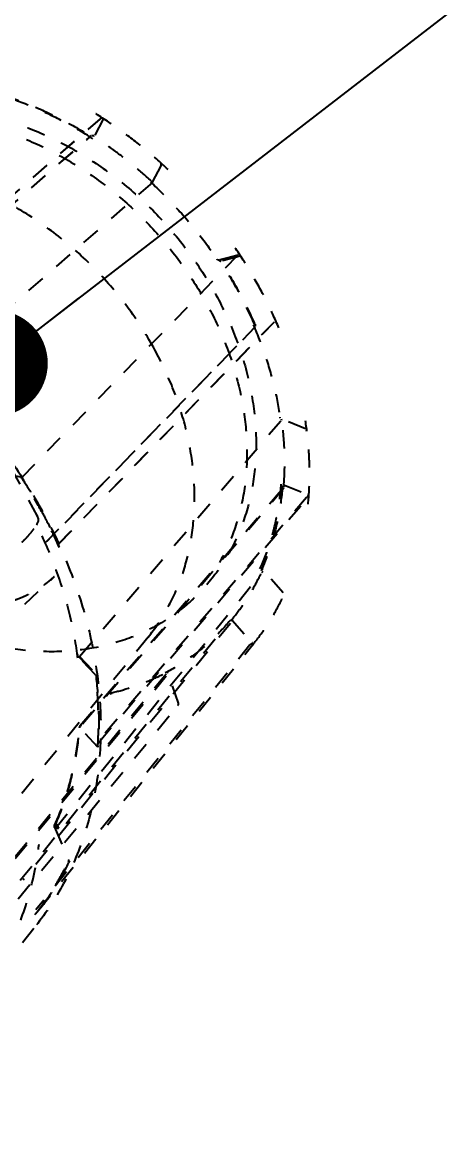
# Model space of a CAD drawing. Header units: inches. Extents: x -2049 to -860, y -317 to 524.
# Drawn here: x -1349.22 to -1343.31, y 104.12 to 119.73 of the extents above; entities that cross this region are included whole.
import ezdxf

# ---------------------------------------------------------------- set-up
doc = ezdxf.new("R2010")
doc.units = ezdxf.units.IN
doc.header["$LTSCALE"] = 2.5746062992
doc.header["$MEASUREMENT"] = 0
doc.header["$PDMODE"] = 3
doc.header["$PDSIZE"] = 0.3125
doc.linetypes.add('HIDDEN', pattern=[0.2, 0.1, -0.1])
doc.layers.get('Defpoints').update_dxf_attribs({"linetype": 'CONTINUOUS'})
for name, color, linetype, lineweight in [('dim', 7, 'CONTINUOUS', 9), ('from', 7, 'CONTINUOUS', 15), ('虚线', 7, 'HIDDEN', 25)]:
    doc.layers.add(name, color=color, linetype=linetype, lineweight=lineweight)
doc.styles.add('TEXTSTYLE_1', font='gdt', dxfattribs={"width": 0.8})
doc.dimstyles.new('ISO-25', dxfattribs={"dimtxt": 5, "dimasz": 5, "dimexe": 1.25, "dimexo": 0.625, "dimtad": 1, "dimdec": 0, "dimlfac": 1.5, "dimdsep": 46, "dimtxsty": 'TEXTSTYLE_1', "dimcen": 2.5, "dimclrd": 256, "dimclre": 256, "dimclrt": 256, "dimadec": 0, "dimazin": 0, "dimtfac": 1, "dimtdec": 0, "dimtmove": 0, "dimatfit": 3, "dimfxl": 1, "dimlwd": 25, "dimarcsym": 0})
doc.dimstyles.new('ISO-25$0', dxfattribs={"dimtxt": 5, "dimasz": 5, "dimexe": 1.25, "dimexo": 0.625, "dimtad": 1, "dimdec": 0, "dimlfac": 1.5, "dimdsep": 46, "dimtxsty": 'TEXTSTYLE_1', "dimcen": 2.5, "dimclrd": 256, "dimclre": 256, "dimclrt": 256, "dimadec": 0, "dimazin": 0, "dimtfac": 1, "dimtdec": 0, "dimtmove": 0, "dimatfit": 3, "dimfxl": 1, "dimlwd": 25, "dimarcsym": 0})

# ---------------------------------------------------------------- blocks, each defined once
blk = doc.blocks.new('*D48')
at = {"layer": 'Defpoints', "color": 0, "transparency": 16777216}
for p in [(-1315.377966968305, 128.5008568870139), (-1521.61260332243, 72.1693335384139), (-1315.377966968305, 20.05078251518643)]:
    blk.add_point(p, dxfattribs=at)
at = {"layer": 'dim', "lineweight": -2, "transparency": 16777216}
for p, q in [((-1315.377966968305, 127.8758568870139), (-1315.377966968305, 18.80078251518643)), ((-1521.61260332243, 71.5443335384139), (-1521.61260332243, 18.80078251518643))]:
    blk.add_line(p, q, dxfattribs=at)
at = {"layer": 'dim', "lineweight": 25, "transparency": 16777216}
blk.add_line((-1516.61260332243, 20.05078251518643), (-1320.377966968305, 20.05078251518643), dxfattribs=at)
at = {"layer": 'dim', "transparency": 16777216}
for points in [[(-1516.61260332243, 20.88411584851976), (-1516.61260332243, 19.21744918185309), (-1521.61260332243, 20.05078251518643)], [(-1320.377966968305, 20.88411584851976), (-1320.377966968305, 19.21744918185309), (-1315.377966968305, 20.05078251518643)]]:
    blk.add_solid(points, dxfattribs=at)
at = {"layer": 'dim', "transparency": 16777216, "insert": (-1417.905604776861, 23.17578251518643), "char_height": 5, "attachment_point": 5, "style": 'TEXTSTYLE_1'}
blk.add_mtext('309', dxfattribs=at)
blk = doc.blocks.new('*D49')
at = {"layer": 'Defpoints', "color": 0, "transparency": 16777216}
for p in [(-1514.526951111688, 131.1674378728578), (-1321.78998612816, 131.1674378728578), (-1321.78998612816, 28.79414239709428)]:
    blk.add_point(p, dxfattribs=at)
at = {"layer": 'dim', "lineweight": -2, "transparency": 16777216}
for p, q in [((-1514.526951111688, 130.5424378728578), (-1514.526951111688, 27.54414239709428)), ((-1321.78998612816, 130.5424378728578), (-1321.78998612816, 27.54414239709428))]:
    blk.add_line(p, q, dxfattribs=at)
at = {"layer": 'dim', "lineweight": 25, "transparency": 16777216}
blk.add_line((-1509.526951111688, 28.79414239709428), (-1326.78998612816, 28.79414239709428), dxfattribs=at)
at = {"layer": 'dim', "transparency": 16777216}
for points in [[(-1509.526951111688, 29.62747573042761), (-1509.526951111688, 27.96080906376094), (-1514.526951111688, 28.79414239709428)], [(-1326.78998612816, 29.62747573042761), (-1326.78998612816, 27.96080906376094), (-1321.78998612816, 28.79414239709428)]]:
    blk.add_solid(points, dxfattribs=at)
at = {"layer": 'dim', "transparency": 16777216, "insert": (-1415.55216253963, 31.91914239709428), "char_height": 5, "attachment_point": 5, "style": 'TEXTSTYLE_1'}
blk.add_mtext('289', dxfattribs=at)

msp = doc.modelspace()

# ---------------------------------------------------------------- linework, layer by layer
at = {"layer": '虚线'}
for p, q in [((-1351.389166960692, 115.5026705478995), (-1348.115724281428, 118.3609849964573)), ((-1351.384904947155, 115.507597266546), (-1348.111461988499, 118.3659119572426)), ((-1348.071868375853, 118.3610529037154), (-1348.200118850789, 118.1179841209076)), ((-1351.412356815207, 115.3561634426728), (-1348.242597163894, 118.1235165999305)), ((-1351.408092932289, 115.3610918139596), (-1348.238332840724, 118.1284453522051)), ((-1347.256783725796, 117.729298431937), (-1347.261980395435, 117.7369472911853)), ((-1347.376106126826, 117.4712114266393), (-1347.253514632395, 117.7037809708108)), ((-1347.379440477504, 117.4665131770385), (-1350.549200567375, 114.6991596370997)), ((-1347.396096689977, 117.4902084770059), (-1347.3821963787, 117.4723818650587)), ((-1349.216398320425, 113.3053002631872), (-1346.175410760316, 116.4352692312789)), ((-1346.168078212344, 116.438829123323), (-1346.443844461832, 116.3682720513625)), ((-1346.175410767089, 116.4352692549849), (-1346.439241733482, 116.3677666736406)), ((-1346.435460032058, 116.3659956274927), (-1346.437190300662, 116.3688549795658)), ((-1346.420475968083, 116.3500667579026), (-1346.435460043911, 116.3659956664381)), ((-1346.138726268597, 116.4234357023949), (-1346.414596527742, 116.3529303448661)), ((-1348.878129664374, 112.3893581732686), (-1345.933972798149, 115.4203575314021)), ((-1345.925718942193, 115.4258504215636), (-1348.869876421385, 112.3948504250641)), ((-1345.661888084171, 115.4933531874753), (-1348.702875642587, 112.3633842176902)), ((-1348.694625161336, 112.3688737839452), (-1345.653637211772, 115.4988431567305)), ((-1345.931634217396, 115.4418652335257), (-1345.938265636135, 115.4655845966798)), ((-1345.928615461738, 115.4360143825057), (-1345.93163421909, 115.4418658329464)), ((-1348.407708126575, 110.7711809149575), (-1345.552988170522, 114.116388890121)), ((-1345.551492175523, 114.1067890755322), (-1345.556311586004, 114.1232988193783)), ((-1345.219730207899, 113.9885244235152), (-1345.554101919657, 114.1236081543458)), ((-1345.206020373569, 113.968260282368), (-1345.201595302351, 113.9555536836299)), ((-1348.99998506675, 112.754018923197), (-1349.494211508769, 113.6605413380051)), ((-1349.383334802037, 113.3367541739697), (-1349.216398117232, 113.3052998500271)), ((-1348.40157564771, 109.7937460715935), (-1345.54685708184, 113.138952402583)), ((-1345.522432965837, 113.1468742488731), (-1348.377152921889, 109.8016662720165)), ((-1345.515218226053, 113.1932727431386), (-1345.180855766372, 113.0582855732321)), ((-1345.202616009195, 113.0176894734235), (-1348.151449447664, 109.5639686935736)), ((-1348.127032037045, 109.5718829031758), (-1345.178197709605, 113.0256047260855)), ((-1348.998604218105, 112.7514726956497), (-1349.021429340338, 112.7816278225501)), ((-1349.012466154601, 112.6326875804891), (-1349.002712602139, 112.645479945498)), ((-1348.74245524843, 108.3517810751605), (-1345.817043049347, 111.9775667366413)), ((-1345.530785511168, 111.6725930190451), (-1345.818877452912, 111.991293610437)), ((-1351.060856513567, 109.7571848217948), (-1348.76495055718, 111.898381883633)), ((-1346.805285345364, 111.5838110522278), (-1346.92612250123, 111.4711164700258)), ((-1349.243037944589, 107.6129008396622), (-1346.317627503129, 111.2386843066534)), ((-1346.277642653307, 111.2402344493259), (-1349.203054884563, 107.6144487472064)), ((-1346.261023753929, 111.2906573020447), (-1346.274894414198, 111.2712437643269)), ((-1346.254842163203, 111.2839238564767), (-1345.966708121465, 110.9652958678053)), ((-1347.44040817394, 111.0429140788314), (-1350.818767851401, 106.8577356549481)), ((-1346.002077463761, 110.9354139023546), (-1349.023750400734, 107.1925930566731)), ((-1348.983773097856, 107.1941338863113), (-1345.959316506844, 110.94039844309)), ((-1348.439282168724, 110.8026076519998), (-1348.434752308939, 110.7895955637306)), ((-1348.439133244842, 110.7919448968044), (-1348.179654939981, 110.5188017040095)), ((-1348.187897156337, 110.5198367563125), (-1348.432810002867, 110.7777856696338)), ((-1348.407649505258, 110.7711187360621), (-1348.182004757333, 110.5334827845058)), ((-1350.29838767838, 106.7574513764579), (-1347.161097075499, 110.5550018434512)), ((-1347.158491808395, 110.5584163437934), (-1347.161201774322, 110.5548710207214)), ((-1350.297945373605, 106.7268434498397), (-1347.160653043579, 110.5243960080326)), ((-1347.177301495756, 110.5478496432316), (-1347.164044425585, 110.5504281903936)), ((-1347.160986521318, 110.5447204485355), (-1347.172861762435, 110.5397057928346)), ((-1347.164044425585, 110.5504281903936), (-1347.160989811359, 110.5447189686098)), ((-1347.011495362492, 110.1135889811217), (-1347.160909016555, 110.5446830287645)), ((-1347.952166443284, 110.2503307063327), (-1347.981349645013, 110.2400990226998)), ((-1347.981345694594, 110.2401001910623), (-1347.976739911568, 110.2486538826907)), ((-1347.97674048051, 110.2486535795937), (-1347.955130148751, 110.2590222952103)), ((-1350.257313217115, 106.1615799911883), (-1347.017370772829, 110.0813359984676)), ((-1348.147351165733, 109.4938189246193), (-1348.406839955376, 109.7672941998908)), ((-1348.759075810608, 108.3611677922896), (-1348.564628673687, 107.9037114812648)), ((-1348.754258836756, 108.3641951819769), (-1348.74245524843, 108.3517810751605)), ((-1349.015306965269, 107.1548405411241), (-1348.98377475727, 107.194131832364)), ((-1349.052459171107, 106.9312645821268), (-1349.891739225983, 105.891547941043))]:
    msp.add_line(p, q, dxfattribs=at)
for points in [[(-1348.243574580369, 118.1227907877715), (-1348.247216498231, 118.1215019535964), (-1348.251226208128, 118.121293544826), (-1348.254963586282, 118.1222403552842)], [(-1348.240026979837, 118.1256232912138), (-1348.242893931345, 118.1232437077122), (-1348.243658653361, 118.1227476650371)], [(-1347.377046541769, 117.4484114529842), (-1347.379593402603, 117.4573239521105), (-1347.379007292729, 117.4647088630396), (-1347.377227834371, 117.4690278825052)], [(-1347.371562200974, 117.4411438744318), (-1347.373250073261, 117.4428248686199), (-1347.375134459033, 117.4451990116164), (-1347.376967684077, 117.4482558152517)], [(-1346.455592009398, 116.3729415440072), (-1346.459539943401, 116.3756717632427), (-1346.462603532004, 116.3786111362911), (-1346.464780822859, 116.3814037934936)], [(-1346.436959858947, 116.3700311869863), (-1346.442323775439, 116.3693625653232), (-1346.449124894593, 116.3702588838968), (-1346.456519338682, 116.3734978166136)], [(-1345.935677582906, 115.4106702352508), (-1345.93590597406, 115.4113605224178), (-1345.93623712862, 115.4131403753096), (-1345.936283233219, 115.4157157645064)], [(-1345.935832802398, 115.4111071570921), (-1345.936198584512, 115.4136920303443), (-1345.93573959586, 115.416833218535), (-1345.934334154031, 115.4199781539519)], [(-1345.571468482959, 114.1368211484664), (-1345.574795755731, 114.1432326627649), (-1345.576652463166, 114.1502205573572)], [(-1345.542399462414, 113.1455564596283), (-1345.545116662028, 113.1412393434081), (-1345.546863147165, 113.1389383805402)], [(-1345.545195678889, 113.1416392484788), (-1345.545355697134, 113.1406916878981), (-1345.544771004534, 113.1417468309552)], [(-1349.002712602139, 112.645479945498), (-1348.987215911516, 112.6813682896379), (-1348.986207616406, 112.7162964955213), (-1348.998604218105, 112.7514726956497)], [(-1348.698351074298, 112.3290121337113), (-1348.700023734168, 112.3332058911752), (-1348.701618709787, 112.3388813862297), (-1348.702325470865, 112.3439511564663), (-1348.702208292576, 112.3490329625297)], [(-1348.702202916415, 112.3489927674746), (-1348.700768710858, 112.3565486572433), (-1348.698740032321, 112.3623761393206), (-1348.696551166212, 112.3664335979906), (-1348.694629450411, 112.3688693611006)], [(-1345.826626279961, 112.0010848806875), (-1345.828975606262, 112.0115379690066), (-1345.826888772061, 112.0219360037477)], [(-1345.820597036927, 111.9930740729089), (-1345.82279026323, 111.9952557239573), (-1345.824793694978, 111.997856195695), (-1345.82649900973, 112.000820851091)], [(-1347.161839283678, 110.5473122371389), (-1347.161843874157, 110.5475721808533), (-1347.161865710682, 110.5492042342007), (-1347.161181050281, 110.5530043178602), (-1347.158733107416, 110.558074968602)], [(-1348.186526308198, 110.5183890620948), (-1348.183200831995, 110.5140039217802), (-1348.180934581345, 110.5090557746889), (-1348.179852064741, 110.5042746577108)], [(-1348.148654634917, 109.5222062022825), (-1348.147520039826, 109.5315459935726), (-1348.145159749545, 109.539698036053)], [(-1348.14512119697, 109.5397446452488), (-1348.138438520984, 109.5543213926707), (-1348.132222121523, 109.5649147572956), (-1348.127007758812, 109.5719113892071)], [(-1348.565528339874, 107.9056254824862), (-1348.562892446434, 107.8983236438212), (-1348.562028335718, 107.8900611521431)], [(-1348.562028335718, 107.8900611521431), (-1348.56314104518, 107.8822028173589), (-1348.566143157599, 107.8747250368537)]]:
    msp.add_lwpolyline(points, dxfattribs=at)
for centre, radius, start, end in [((-1348.089538564387, 118.3408041409274), 0.03333226170923517, 34.58076056339096, 148.6413925595009), ((-1351.35948413331, 113.0775033018681), 5.931294375375244, 28.60849812539566, 33.51995483910953), ((-1351.163900430321, 113.182511034416), 5.709301539043947, 23.58406565100177, 28.62317252759224), ((-1345.203547583529, 113.0472478261787), 0.03333226340251409, 312.9246745879903, 22.92023466130562), ((-1347.042974582715, 110.1026754055987), 0.03333226340251409, 316.5700294763981, 19.14660436649989), ((-1348.376221369567, 109.7721080919758), 0.03333226340251409, 132.9250154611093, 195.9622675085034)]:
    msp.add_arc(centre, radius, start, end, dxfattribs=at)
for points, start_tangent, end_tangent in [([(-1349.509581095103, 118.7089633338073), (-1349.0689819786, 118.5470828967139), (-1348.636614649549, 118.3426982647475), (-1348.217066530751, 118.0979896852282)], (0.9535406052333817, -0.3012645252450998), (0.8417280611859034, -0.5399017234758744)), ([(-1348.219958033112, 118.0840198022004), (-1348.63736602514, 118.3274588593908), (-1349.066954503985, 118.5305047308528), (-1349.504518282549, 118.691266487984)], (-0.8417280528415586, 0.5399017364850369), (-0.953540609466787, 0.3012645118458322)), ([(-1353.147345236917, 113.9965597465859), (-1353.344693329774, 114.6000117265637), (-1353.450895448785, 115.2054298980057), (-1353.46331107278, 115.7975092223711), (-1353.381715085402, 116.3615948649869), (-1353.208207643577, 116.8836703945877), (-1352.947261702752, 117.3506547827462), (-1352.605309824686, 117.7512076342003), (-1352.190826342103, 118.075373276555), (-1351.714101866437, 118.315042830703), (-1351.18678920799, 118.4642316596567), (-1350.621972075651, 118.5190711849303), (-1350.033929484222, 118.4780871125877), (-1349.437137048345, 118.3422251727752), (-1348.846840191295, 118.114941283437), (-1348.27764801905, 117.8019056311985), (-1347.743833899328, 117.4110058716613), (-1347.258690747321, 116.9520322116971), (-1346.834257935367, 116.4364096580227), (-1346.481096814958, 115.876965778916), (-1346.208074154837, 115.287758873657), (-1346.021930048385, 114.6833062843632), (-1345.927374923265, 114.0788696745425), (-1345.926731710945, 113.4894692867672), (-1346.019978624005, 112.929837948137), (-1346.204653179396, 112.4140652649663), (-1346.476162950674, 111.9546839684198), (-1346.827662271905, 111.5631836265535), (-1347.250458665239, 111.2492047265158), (-1347.734223119065, 111.0205183433478), (-1348.266981066216, 110.8829464170252), (-1348.835369000396, 110.8400491748613), (-1349.425467887741, 110.8929938583647), (-1350.022163376624, 111.0404855375559), (-1350.610677251604, 111.278854905787), (-1351.17619516436, 111.6020766111781), (-1351.704626223378, 112.0020403167084), (-1352.182850183892, 112.468776170466), (-1352.59891774415, 112.9905914041504)], (-0.3747204102797878, 0.9271378614422705), (-0.5732776063954844, 0.8193612060657154)), ([(-1350.656393041205, 118.3998957943762), (-1350.09670612916, 118.3475614685014), (-1349.530574275798, 118.2100131007687), (-1348.970789334757, 117.9903298105361), (-1348.429991257316, 117.6934477243079), (-1347.920383533487, 117.3260444263805), (-1347.45346420449, 116.8963898063675), (-1347.039779292569, 116.4141760116644), (-1346.688668487415, 115.8902934740577), (-1346.408046945173, 115.3365767671849), (-1346.204217793359, 114.7654998180197), (-1346.081760264383, 114.1899189009981), (-1346.043435305414, 113.6228004976147), (-1346.09012297616, 113.0769239651093), (-1346.220806100267, 112.5645973856388), (-1346.432610545028, 112.0973549722508)], (0.9998618030053388, -0.01662452678764574), (-0.4945089213708007, -0.8691725528827325)), ([(-1347.158325436968, 117.6497336410032), (-1347.488745103441, 117.9405231403254), (-1347.83581211638, 118.2074773698575), (-1348.197135918141, 118.4487531887148)], (-0.7286231277742453, 0.6849148397227757), (-0.8499700288743417, 0.5268310450375441)), ([(-1348.20011885079, 118.1179841209077), (-1348.208758550828, 118.1228519930316), (-1348.219274000917, 118.1256381683627), (-1348.22984667706, 118.1253196625965)], (-0.8063091495299816, 0.591494340957069), (-0.9819648112494264, -0.189063770902516)), ([(-1347.396096689977, 117.490208477006), (-1347.655158350011, 117.7141445337797), (-1347.923516873329, 117.9209439745294), (-1348.202617424388, 118.1117788327429)], (-0.7381762024014362, 0.674607955933069), (-0.8412080779839012, 0.5407115400420359)), ([(-1347.344098578179, 115.1023107979744), (-1347.705060839491, 115.6713136480888), (-1348.14033389783, 116.1930873710403), (-1348.63864362441, 116.6542502865684), (-1349.187225337635, 117.0429350019036), (-1349.771761527702, 117.3488803500404), (-1350.377416891963, 117.564152848476), (-1350.988350443697, 117.6829545780894), (-1351.587698906124, 117.7022129979114), (-1352.159133492732, 117.6222463207705), (-1352.688875378232, 117.446108192337), (-1353.163503977587, 117.1795233075774)], (-0.4786727281950537, 0.8779934050334913), (-0.8199790242581134, -0.5723935706982672)), ([(-1347.256832375393, 117.6990862516967), (-1347.253648697754, 117.7067765928921), (-1347.252949314292, 117.7148043825648), (-1347.254175576732, 117.7224550231425), (-1347.256783725795, 117.7292984319371)], (0.5362989799432424, 0.8440280825374454), (-0.3134334287471244, 0.9496101756741138)), ([(-1347.406030651149, 117.4729448108775), (-1347.052978811576, 117.1222705448834), (-1346.729489117702, 116.7442291594478), (-1346.438984751312, 116.3428188840371)], (0.737488324718314, -0.6753598825101874), (0.5525818541479677, -0.8334586339263595)), ([(-1357.377447087301, 115.8577614864483), (-1356.75656703905, 116.2131364759235), (-1356.067381456589, 116.4604697326029), (-1355.324071616964, 116.5930930427957), (-1354.542794349136, 116.606967661951), (-1353.74238376432, 116.5014428866829), (-1352.937203952731, 116.2781049806899), (-1352.147562980863, 115.9424307022654), (-1351.389784905903, 115.5018163411726), (-1350.679783992912, 114.9658381161587), (-1350.032930334512, 114.3464753050913), (-1349.462462859083, 113.656753161483), (-1348.980163928009, 112.9109527913351), (-1348.59658344283, 112.1253444580552), (-1348.319750249825, 111.3163248994402), (-1348.155565358323, 110.5005711028029), (-1348.107748387368, 109.698259814085), (-1348.176758249414, 108.9233037732298), (-1348.360752880505, 108.1938791814726), (-1348.654988002636, 107.5253655223623), (-1349.052459260851, 106.9312644703704)], (0.8199790119157048, 0.572393588379311), (-0.6281146881510837, -0.7781207737420114)), ([(-1345.593634575955, 115.4118685501212), (-1345.772953044574, 115.8012512638157), (-1345.980756806307, 116.1815398064879), (-1346.215609262993, 116.5501151666893)], (-0.3863711736974054, 0.9223433829847146), (-0.5650865523798491, 0.8250316286782318)), ([(-1346.43718601328, 116.3688550794691), (-1346.428870002135, 116.3666290221813), (-1346.421020116813, 116.3611811884786), (-1346.414596527742, 116.3529303448661)], (0.9973676331417992, -0.07251071893951534), (0.499429369184028, -0.8663546070729032)), ([(-1345.938265636135, 115.4655845966799), (-1346.080863779868, 115.7677546829328), (-1346.241322375726, 116.0620393351655), (-1346.420475968084, 116.3500667579026)], (-0.4001743598308063, 0.9164390223762864), (-0.5517958784139045, 0.8339792015184953)), ([(-1348.818878568396, 111.8480905021698), (-1348.813174186003, 111.8534097211783), (-1348.807441122852, 111.8587558531619), (-1348.80179115059, 111.8640246412441), (-1348.796250728396, 111.8691913906449), (-1348.790846284966, 111.874231428597), (-1348.785604225292, 111.8791201060391), (-1348.780550913727, 111.8838328162417), (-1348.77571268245, 111.8883449812616), (-1348.771115838244, 111.8926320502473), (-1348.766690379265, 111.8967592974084), (-1348.766939242162, 111.8965305371185), (-1348.772389583611, 111.8914905448849), (-1348.778206770553, 111.8861656076737), (-1348.784300707002, 111.8806465969913), (-1348.790586270134, 111.8750166325142), (-1348.797033571882, 111.8693068434819), (-1348.803641000246, 111.8635225552565), (-1348.810407124404, 111.8576688646078), (-1348.81733047459, 111.8517508445996), (-1348.82440953532, 111.8457735327362), (-1348.83164274539, 111.8397419343506), (-1348.83902824558, 111.8336612122501), (-1348.846563152236, 111.827537269205), (-1348.854244261675, 111.8213761180486), (-1348.862068278776, 111.8151836903372), (-1348.870031810206, 111.8089658228033), (-1348.878131367813, 111.8027282675151), (-1348.886363358457, 111.7964766732515), (-1348.894724085713, 111.7902165922738), (-1348.903209746474, 111.7839534701673), (-1348.911816430959, 111.7776926407604), (-1348.920540115939, 111.7714393345917), (-1348.929376668119, 111.7651986585907), (-1348.938321840755, 111.7589756045435), (-1348.947371271962, 111.7527750406266), (-1348.956521769908, 111.7466008495295), (-1348.965773310887, 111.7404546788115), (-1348.975126355471, 111.7343378373783), (-1348.984581360846, 111.7282516409069), (-1348.994138775731, 111.7221974135419), (-1349.00379904207, 111.7161764845065), (-1349.013562591651, 111.7101901914919), (-1349.023429849487, 111.7042398772679), (-1349.033401232124, 111.6983268930711), (-1349.043477145948, 111.692452595218), (-1349.053657990574, 111.6866183484913), (-1349.063944150377, 111.6808255210602), (-1349.07433600973, 111.6750754946409), (-1349.084833930996, 111.669369649255), (-1349.095438276534, 111.6637093784717), (-1349.106149391775, 111.6580960775524), (-1349.116967613683, 111.6525311519187), (-1349.127893263978, 111.6470160103789), (-1349.138926659304, 111.6415520719004), (-1349.150068094292, 111.6361407571445), (-1349.16131786188, 111.630783498625), (-1349.172676232991, 111.6254817288559), (-1349.184143470085, 111.6202368922042), (-1349.195719822073, 111.6150504347299), (-1349.207405520933, 111.6099238109599), (-1349.2192007851, 111.6048584805005), (-1349.23110581946, 111.5998559063447), (-1349.243120811967, 111.5949175633385), (-1349.255245937027, 111.590044922941), (-1349.267481352119, 111.5852394684648), (-1349.279827196089, 111.5805026849154), (-1349.292283594239, 111.5758360623787), (-1349.304850978358, 111.5712409808763), (-1349.317530557443, 111.5667185528929), (-1349.330323665803, 111.5622698875261), (-1349.343231644509, 111.5578961362056), (-1349.356255831257, 111.5535984876131), (-1349.369397573893, 111.5493781778424), (-1349.382658218576, 111.5452364802392), (-1349.396039114849, 111.5411747121742), (-1349.409541615641, 111.5371942384306), (-1349.423167068802, 111.5332964610433), (-1349.436916825568, 111.5294828277657), (-1349.450792238872, 111.525754833763), (-1349.464794654867, 111.5221140148394), (-1349.478925419713, 111.5185619559037), (-1349.49318587787, 111.5151002825039), (-1349.507577363644, 111.5117306709862), (-1349.522101214726, 111.5084548434148), (-1349.536758756952, 111.5052745624936), (-1349.551551312773, 111.5021916484973), (-1349.566480192787, 111.4992079572594), (-1349.581546704206, 111.4963254038786), (-1349.596752140694, 111.493545944092), (-1349.61209778745, 111.4908715827418), (-1349.62758491782, 111.488304377162), (-1349.643214791604, 111.4858464287115), (-1349.658988655055, 111.4834998946279), (-1349.674907739186, 111.4812669744805), (-1349.690973259772, 111.4791499220233), (-1349.707186270033, 111.477151058742), (-1349.723547352455, 111.4752727992523), (-1349.740056970999, 111.4735176005019), (-1349.756715560836, 111.4718879448377), (-1349.773523524967, 111.4703863433921), (-1349.790481240993, 111.4690153343908), (-1349.807589045876, 111.467777484844), (-1349.82484725118, 111.466675387162), (-1349.842256127829, 111.4657116574608), (-1349.859815914577, 111.4648889423356), (-1349.877526812922, 111.4642099103936), (-1349.89538898542, 111.4636772573349), (-1349.913402559067, 111.4632937025656), (-1349.931567620219, 111.4630619908906), (-1349.949884211209, 111.462984889128), (-1349.968352337118, 111.4630651878012), (-1349.986971957304, 111.4633057028332), (-1350.005742988801, 111.4637092670797), (-1350.024665301221, 111.4642787387953), (-1350.043738720161, 111.4650169948611), (-1350.062963025492, 111.4659269358639), (-1350.082337942904, 111.4670114759365), (-1350.101863155754, 111.4682735529182), (-1350.121538289826, 111.4697161215803), (-1350.141362896403, 111.4713421502412), (-1350.161336308332, 111.4731546072186), (-1350.181457753477, 111.4751564659103), (-1350.201726398746, 111.4773507047939), (-1350.222141358554, 111.479740307427), (-1350.242701689744, 111.4823282607537), (-1350.263406386509, 111.4851175567975), (-1350.284254387163, 111.4881111858894), (-1350.305244567368, 111.4913121434395), (-1350.326375745216, 111.4947234248584), (-1350.347646672761, 111.4983480187834), (-1350.369056042791, 111.5021889189316), (-1350.39060247867, 111.5062491088606), (-1350.412284547885, 111.5105315738208), (-1350.434100743416, 111.5150392889036), (-1350.456049498981, 111.5197752258134), (-1350.478129178874, 111.5247423427085), (-1350.500338077961, 111.5299435909743), (-1350.522674423379, 111.5353819169157), (-1350.545136377922, 111.5410602431323), (-1350.56772202649, 111.5469814905302), (-1350.590429387948, 111.553148558003), (-1350.61325641004, 111.5595643292049), (-1350.636200967703, 111.5662316742435), (-1350.659260859672, 111.5731534412137), (-1350.68243381865, 111.5803324578917), (-1350.705717496056, 111.5877715317338), (-1350.729109470504, 111.5954734447974), (-1350.752607720216, 111.6034411196817), (-1350.776212075865, 111.6116781546045), (-1350.799922791443, 111.6201883950023), (-1350.823740026121, 111.628975772669), (-1350.847663852704, 111.6380443023683), (-1350.871694245799, 111.6473980801425), (-1350.895831083486, 111.6570412866971), (-1350.920074137173, 111.6669781789353), (-1350.944423071592, 111.6772130967309), (-1350.96887744141, 111.6877504527689), (-1350.993436679378, 111.6985947359317), (-1351.018100101412, 111.7097505112993), (-1351.042866894738, 111.7212224133761), (-1351.067736117893, 111.7330151443978), (-1351.092706690564, 111.7451334777174), (-1351.117777396978, 111.7575822510331), (-1351.142946868966, 111.7703663596141), (-1351.168213594428, 111.7834907647678), (-1351.1935759021, 111.7969604836795), (-1351.219031959852, 111.8107805860265), (-1351.244579767924, 111.824956192284), (-1351.270217158917, 111.8394924720327), (-1351.295941784254, 111.8543946405718), (-1351.321751114175, 111.8696679487592), (-1351.347641936531, 111.8853173900743), (-1351.373605444579, 111.9013445951449), (-1351.399629385751, 111.917748835861), (-1351.425701416046, 111.9345289997383), (-1351.451809172831, 111.9516835983845), (-1351.477940274854, 111.9692107844327), (-1351.504082345938, 111.9871083329141), (-1351.530223014986, 112.0053736564983), (-1351.55634993461, 112.0240037902545), (-1351.582450787898, 112.0429954051957), (-1351.608513307045, 112.0623447998145), (-1351.634525275042, 112.0820479102413), (-1351.660474549387, 112.1021003017788), (-1351.686349065467, 112.1224971824476), (-1351.712136848414, 112.1432333962132), (-1351.737826035116, 112.1643034331461), (-1351.76340487591, 112.1857014345011), (-1351.788861746437, 112.2074211893315), (-1351.814185169651, 112.2294561514203), (-1351.839363817517, 112.251799430816), (-1351.86438652794, 112.2744438158435), (-1351.889242313234, 112.2973817646388), (-1351.91392037705, 112.3206054271604), (-1351.938410117771, 112.3441066350307), (-1351.962701145437, 112.3678769269352), (-1351.986783293602, 112.3919075469283), (-1352.010646622716, 112.4161894545941), (-1352.034281437067, 112.440713335205), (-1352.057678293238, 112.4654696115756), (-1352.080828010268, 112.4904484474484), (-1352.10372167474, 112.5156397661206), (-1352.126350657702, 112.5410332504435), (-1352.14870661637, 112.5666183665295), (-1352.170781505977, 112.5923843620566), (-1352.192567586543, 112.6183202865906), (-1352.214057431346, 112.6444149949695), (-1352.23524393031, 112.6706571676233), (-1352.256120305239, 112.6970353156548), (-1352.27668010474, 112.7235377977713), (-1352.296917221155, 112.7501528270584), (-1352.316825885484, 112.7768684862188), (-1352.336400682621, 112.8036727394257), (-1352.355636542887, 112.8305534475629), (-1352.374528760662, 112.8574983733034), (-1352.393072984218, 112.8844951963497), (-1352.411265225885, 112.9115315337529), (-1352.42910186543, 112.9385949399131), (-1352.446579644985, 112.9656729235116), (-1352.46369567751, 112.9927529627508), (-1352.480447440021, 113.0198225138203), (-1352.496832783744, 113.0468690244433), (-1352.512849918885, 113.07387994065), (-1352.528497433249, 113.1008427254035), (-1352.543774268536, 113.1277448687584), (-1352.558679738969, 113.1545738895564), (-1352.573214051127, 113.181318361551), (-1352.587381086007, 113.2079733081954), (-1352.601186063987, 113.2345364096975), (-1352.614634158033, 113.2610055409924), (-1352.627730483542, 113.287378748036), (-1352.640480103418, 113.3136542579654), (-1352.652888019607, 113.3398304553926), (-1352.664959166323, 113.3659058942571), (-1352.676698416822, 113.3918792775074), (-1352.688110573246, 113.4177494621803), (-1352.699200366614, 113.4435154492412), (-1352.709972455136, 113.4691763751179), (-1352.72043141744, 113.4947315150868), (-1352.730581759339, 113.5201802697273), (-1352.74042790368, 113.545522163228), (-1352.749974193722, 113.5707568433869), (-1352.759224888061, 113.5958840663719), (-1352.768184160632, 113.6209037001072), (-1352.776856099007, 113.6458157175001), (-1352.785244704407, 113.6706201896688), (-1352.793353888304, 113.6953172859409), (-1352.801187470737, 113.7199072636948), (-1352.808749183692, 113.7443904700525), (-1352.816042664332, 113.7687673317207), (-1352.823071458384, 113.7930383600692), (-1352.829839018442, 113.8172041308134), (-1352.836348698893, 113.8412653009449), (-1352.842603764379, 113.8652225884144), (-1352.848607232321, 113.8890761710159), (-1352.854361466538, 113.9128238610334), (-1352.859868715706, 113.9364629238211), (-1352.865131264055, 113.9599906907713), (-1352.870151434765, 113.9834045542349), (-1352.874931588268, 114.0067019742932), (-1352.879474120552, 114.0298804753724), (-1352.883781461473, 114.0529376445503), (-1352.887856078138, 114.0758711366353), (-1352.891700464748, 114.0986786690875), (-1352.895317149367, 114.1213580237114), (-1352.898708688846, 114.1439070500429), (-1352.901877667131, 114.1663236585757), (-1352.904826695256, 114.1886058258418), (-1352.907558413043, 114.210751591024), (-1352.910075482328, 114.2327590576496), (-1352.912380588649, 114.2546263952846), (-1352.914476439561, 114.2763518327588), (-1352.916365762935, 114.2979336649406), (-1352.918051306964, 114.3193702493493), (-1352.919535838464, 114.3406600044623), (-1352.920822139494, 114.361801413102), (-1352.92191301243, 114.3827930173551), (-1352.922811268115, 114.4036334236528), (-1352.923519739404, 114.4243212943052), (-1352.924041260848, 114.4448553576594), (-1352.924378689005, 114.4652343979414), (-1352.924534883826, 114.4854572620281), (-1352.924512717112, 114.5055228526748), (-1352.924315065743, 114.5254301319015), (-1352.92394481676, 114.545178120993), (-1352.923404862282, 114.5647658954193), (-1352.922698094431, 114.5841926525656), (-1352.921827395167, 114.6034579030747), (-1352.920795634599, 114.6225612811982), (-1352.91960567098, 114.6415024652132), (-1352.91826034902, 114.6602811909682), (-1352.916762499881, 114.678897233257), (-1352.915114942872, 114.6973504210584), (-1352.913320476983, 114.7156406273765), (-1352.911381894432, 114.7337677692408), (-1352.909301962035, 114.7517318077058), (-1352.907083436452, 114.7695327512378), (-1352.904729052326, 114.7871706438619), (-1352.90224153076, 114.8046455770158), (-1352.899623570837, 114.8219576793881), (-1352.896877854714, 114.8391071203068), (-1352.894007040836, 114.856094106352), (-1352.891013772412, 114.8729188830493), (-1352.887900668946, 114.8895817297894), (-1352.884670329619, 114.9060829649089), (-1352.881325331604, 114.9224229372233), (-1352.877868231751, 114.9386020328001), (-1352.874301564897, 114.9546206681861), (-1352.870627838792, 114.9704792904067), (-1352.866849542552, 114.9861783820465), (-1352.862969116194, 115.0017185459128), (-1352.858988813471, 115.0171010214859), (-1352.854910779769, 115.0323272903848), (-1352.850737109673, 115.0473988443879), (-1352.846469841891, 115.0623171837407), (-1352.842110964332, 115.0770838188479), (-1352.837662415802, 115.0917002618077), (-1352.833126080919, 115.1061680382641), (-1352.828503795197, 115.1204886704753), (-1352.823797343354, 115.1346636891651), (-1352.819008460998, 115.1486946284442), (-1352.814138832944, 115.1625830190369), (-1352.809190096592, 115.1763303984406), (-1352.804163840237, 115.1899383024588), (-1352.799061604763, 115.2034082635095), (-1352.793884885335, 115.2167418140097), (-1352.788635129709, 115.2299404846838), (-1352.783313734837, 115.2430058045625), (-1352.777922058729, 115.2559392959038), (-1352.772461410293, 115.2687424775787), (-1352.766933054404, 115.2814168633786), (-1352.761338211918, 115.2939639603217), (-1352.755678061357, 115.3063852686532), (-1352.749953735526, 115.3186822835384), (-1352.744166328281, 115.330856491676), (-1352.738316887762, 115.342909371299), (-1352.732406423164, 115.3548423904795), (-1352.726435899657, 115.3666570071312), (-1352.720406292567, 115.3783545877301), (-1352.714318868468, 115.3899358536129), (-1352.708175026009, 115.4014012619651), (-1352.701976155372, 115.4127512784382), (-1352.69572363319, 115.4239863771504), (-1352.689418825943, 115.4351070474593), (-1352.683063089946, 115.446113787189), (-1352.676657767969, 115.457007104323), (-1352.670204196008, 115.4677875153114), (-1352.663703693128, 115.4784555501506), (-1352.657157573315, 115.4890117422233), (-1352.650567135312, 115.4994566401522), (-1352.643933667704, 115.5097907925592), (-1352.637258450613, 115.5200147633067), (-1352.630542752302, 115.530129121336), (-1352.623787825797, 115.5401344423621), (-1352.616994920739, 115.5500313071797), (-1352.610165269836, 115.5598203067431), (-1352.603300099021, 115.5695020370865), (-1352.596400622374, 115.579077099324), (-1352.589468043818, 115.5885460996493), (-1352.582503553726, 115.5979096510294), (-1352.57550833909, 115.6071683715111), (-1352.568483569963, 115.6163228825279), (-1352.56143041132, 115.6253738139796), (-1352.5543500129, 115.6343217940726), (-1352.547243519358, 115.6431674594795), (-1352.540112061806, 115.65191145026), (-1352.532956766272, 115.6605544081669), (-1352.525778743549, 115.6690969783392), (-1352.518579099348, 115.6775398109963), (-1352.511358927525, 115.6858835597436), (-1352.504120016185, 115.6941280857325), (-1352.49686892001, 115.7022679687769), (-1352.489614339066, 115.7102957821557), (-1352.482365181695, 115.71820431758), (-1352.47513056451, 115.7259865835018), (-1352.467919802239, 115.7336358135781), (-1352.460742400948, 115.7411454514329), (-1352.453608049582, 115.7485091489635), (-1352.446526616569, 115.7557207646475), (-1352.439508137973, 115.7627743516891), (-1352.432562807333, 115.7696641529398), (-1352.425700972277, 115.7763845941256), (-1352.418933457937, 115.7829299536569), (-1352.412378741346, 115.7891925745529), (-1352.406415835899, 115.794825100961), (-1352.404159052373, 115.7969436909155), (-1352.408466198567, 115.7929267778093), (-1352.413041724391, 115.7886595540528), (-1352.417885934635, 115.7841417250148), (-1352.422963886796, 115.7794058643026), (-1352.42824059773, 115.7744845743084), (-1352.433681043657, 115.7694104997566), (-1352.439250139836, 115.7642163395566), (-1352.44491277105, 115.7589348214035), (-1352.450633776362, 115.7535987119377), (-1352.456292081249, 115.7483209189983)], (0.7313731033064628, 0.6819775537067726), (-0.7312611455386172, -0.6820976008061819)), ([(-1345.95399403166, 115.4532234640949), (-1345.782539732864, 115.0071739147067), (-1345.654165855147, 114.55613961123), (-1345.570244154245, 114.1049102233949)], (0.3991796528180721, -0.9168727309589063), (0.1351779910974323, -0.9908213313826372)), ([(-1345.931476632393, 115.4667669083711), (-1345.927805718823, 115.4564641171829), (-1345.926852263938, 115.4458178833101), (-1345.928619183565, 115.4360224289672)], (0.4527996833067918, -0.8916122738036243), (-0.3169664591393905, -0.948436747379938)), ([(-1347.440408195952, 111.0429140517388), (-1347.16994698765, 111.4450541540729), (-1346.96722200101, 111.8974369577943), (-1346.837436035345, 112.3914589296095), (-1346.784322222062, 112.9170350289203), (-1346.809706721847, 113.462817486235), (-1346.91328803792, 114.0168564325542), (-1347.09276035617, 114.5672044778386), (-1347.344098578179, 115.1023107996675)], (0.6281146703953254, 0.7781207880748151), (-0.4786727295906271, 0.8779934042726392)), ([(-1345.522800104267, 113.1963913666941), (-1345.51072567767, 113.495829262735), (-1345.520289594746, 113.7987457920573), (-1345.551492175523, 114.1067890755322)], (0.07667555273689293, 0.9970560965224036), (-0.1340684099750529, 0.9909720790449961)), ([(-1345.180144006735, 112.9246727700992), (-1345.160159635906, 113.3089107063802), (-1345.172978195939, 113.7013063474666), (-1345.218516032085, 114.0991565682787)], (0.09542436208290095, 0.9954366836323999), (-0.1528458099969472, 0.9882500485030986)), ([(-1348.692282724988, 112.315528770358), (-1348.854447722684, 112.654367351924), (-1349.035768390345, 112.9869486210232), (-1349.235497688864, 113.3118975115581)], (-0.4074312494949727, 0.9132358824175523), (-0.54539639846964, 0.8381782438934722)), ([(-1349.233049673189, 113.3107440601129), (-1349.082318702306, 113.0678691899147), (-1348.941175613474, 112.8206035543291)], (0.5453534728973609, -0.8382061736821), (0.4786727274351958, -0.8779934054477573)), ([(-1345.86084505108, 112.0079505764195), (-1345.716224026599, 112.3853750884892), (-1345.615470804668, 112.7854025425847), (-1345.5594737844, 113.2040935337496)], (0.4145261570993798, 0.9100373976273834), (0.07802986773293687, 0.9969510217365652)), ([(-1345.541347792272, 113.1874057991957), (-1345.597933252367, 112.764524601373), (-1345.699732134991, 112.3606373332035), (-1345.845616086481, 111.9800466621588)], (-0.07802988014721761, -0.9969510207649173), (-0.4145261505416393, -0.9100374006144638)), ([(-1345.52488461021, 113.1638110783034), (-1345.519750825564, 113.1727911172461), (-1345.516288161595, 113.1832998619501), (-1345.515218226053, 113.1932727431387)], (0.5826223228757976, 0.8127430275842481), (-0.008997409455978017, 0.9999595224923264)), ([(-1345.180855766372, 113.0582855732321), (-1345.183419023226, 113.042794419631), (-1345.191439628316, 113.0275193521269), (-1345.202822599383, 113.0177729317552)], (0.01082906569196792, -0.9999413639490259), (-0.895096630629592, -0.4458722034793735)), ([(-1349.219875543206, 112.3856797974186), (-1349.160675000069, 112.4443543742549), (-1349.101607284505, 112.510805048398), (-1349.043989962244, 112.5850614877876), (-1348.988696949782, 112.6676476437221), (-1348.936818899926, 112.7588560690817)], (0.7313172133657726, 0.6820374868252628), (0.4619497297356669, 0.8869061095725662)), ([(-1348.941175613474, 112.8206035543291), (-1348.810548804438, 112.5693778100658), (-1348.689936382245, 112.3145521785102)], (0.4786727248633476, -0.8779934068499018), (0.4074790927540268, -0.9132145361131497)), ([(-1348.940225428312, 112.4759826131827), (-1348.698961643588, 111.8758488875731), (-1348.526408821621, 111.2673671038212), (-1348.425138572211, 110.6596575026715)], (0.4201093391060196, -0.9074734944866999), (0.1070136361869783, -0.994257552986167)), ([(-1346.261023755622, 111.2906573020447), (-1346.097512088115, 111.5071288587), (-1345.953618682521, 111.7375110251543), (-1345.828509543091, 111.983030209468)], (0.6374106306905434, 0.770524294154755), (0.4158185390199793, 0.9094476030026636)), ([(-1345.962725896871, 110.9361818991716), (-1345.776862859481, 111.1890806351868), (-1345.613928588235, 111.4603901914714), (-1345.474811568598, 111.7486933528285)], (0.6293836506715113, 0.7770947305621118), (0.3937859987783843, 0.9192021470634794)), ([(-1346.28281538337, 111.2802025102872), (-1346.553215921489, 110.9946974584907), (-1346.858731898115, 110.7470097121749), (-1347.196157455349, 110.5397579322794)], (-0.6386714730244618, -0.7694795315957171), (-0.884009930775904, -0.4674681190087519)), ([(-1345.966708121464, 110.9652958678053), (-1345.975957241055, 110.9538925943233), (-1345.984778248934, 110.9458672937707), (-1345.994288250316, 110.9392194908643), (-1346.002255894721, 110.935611292959)], (-0.5417024977989099, -0.8405702849128216), (-0.9545273580164837, -0.2981233348768117)), ([(-1348.150032601602, 109.5002055798901), (-1348.138749022621, 109.8366229283724), (-1348.149525635585, 110.1783905336659), (-1348.182316154714, 110.524107749308)], (0.06678231345712313, 0.9977675694315358), (-0.1250401401474368, 0.9921516836411199)), ([(-1348.178481396089, 110.5177310183451), (-1348.138559175574, 110.0008871618455), (-1348.146165533522, 109.4923504792686)], (0.124985108321959, -0.992158617710771), (-0.0667252776174567, -0.9977713853016995)), ([(-1347.955130148751, 110.2590222952103), (-1347.683994067199, 110.3345241327842), (-1347.425199460957, 110.4306412213569), (-1347.177301495756, 110.5478496432317)], (0.9734597684086902, 0.228858207826809), (0.8846940173811252, 0.4661721737835117)), ([(-1348.758710543251, 108.3881558102857), (-1348.590494035902, 108.8249328254225), (-1348.473668257813, 109.2887745285319), (-1348.40945777645, 109.7746343337519)], (0.4168667834904462, 0.9089675928339409), (0.07578980134519822, 0.9971238167911017)), ([(-1348.407058097114, 109.7801443361902), (-1348.409173823734, 109.7762954776312), (-1348.409219762391, 109.7719452595012), (-1348.406839945217, 109.7672944843617)], (-0.6626415785120051, -0.7489366718402279), (0.638906983643399, -0.7692839958374885)), ([(-1348.406839955376, 109.7672941998909), (-1348.402722861116, 109.7819213071211), (-1348.391393709225, 109.7950259263105), (-1348.376980957561, 109.801704282742)], (0.03778253206193261, 0.9992859852269464), (0.9772097276210999, 0.212276113217422)), ([(-1348.757668233555, 108.3748565436037), (-1348.588826659062, 108.8131375375498), (-1348.471444293418, 109.2788247114957), (-1348.406839945217, 109.7672944792818)], (0.4168667168522375, 0.908967623395265), (0.07578987878974633, 0.9971238109046617)), ([(-1348.155022638721, 109.5345857933011), (-1348.15525232862, 109.5249588015855), (-1348.15477409924, 109.5199327755166), (-1348.153930424708, 109.5148031275504), (-1348.152743762984, 109.5095984097561), (-1348.151236568637, 109.5043471708169), (-1348.147350402064, 109.4938193326997)], (-0.1139743347886437, -0.993483694385311), (0.3885489611689227, -0.9214280790026698)), ([(-1348.740411001887, 108.3548852753663), (-1348.751739542503, 108.354053970237), (-1348.757309576759, 108.3582802030975), (-1348.760052053641, 108.3657202421084), (-1348.757668209849, 108.3748565114314)], (-0.8725899272355613, -0.4884534971591849), (0.5492411232817535, 0.8356639207816726)), ([(-1348.757668257261, 108.3748565486836), (-1348.759599931234, 108.3806080651885), (-1348.759447017988, 108.3860287979619), (-1348.757137046876, 108.390680529804)], (-0.4489254368473886, 0.8935692206826404), (0.6303783449786097, 0.7762880536128515)), ([(-1348.757136547359, 108.3906816202756), (-1348.75848878975, 108.3868027280281), (-1348.759120619849, 108.382953171838), (-1348.759163625748, 108.3792326181029), (-1348.758735466624, 108.3757098037876), (-1348.757947174165, 108.372417570037), (-1348.756872553322, 108.3693994713713), (-1348.755629940581, 108.3666225345703), (-1348.754258836756, 108.3641951819769)], (-0.4153708914621208, -0.9096521436933808), (0.5307097067088465, -0.8475536603690704)), ([(-1348.728198202229, 108.4075922055757), (-1348.732045057639, 108.4072657312389), (-1348.736179504622, 108.4060900605876), (-1348.738310242159, 108.405122018105), (-1348.740449943915, 108.4038721479714), (-1348.742567531449, 108.4023249312847), (-1348.744627730372, 108.4004716307264), (-1348.747369621379, 108.3973280854916), (-1348.749806888121, 108.3936070999704), (-1348.750877260529, 108.391552580304), (-1348.751832467957, 108.3893860570099), (-1348.7526621069, 108.3871235281871), (-1348.753357673711, 108.3847829527519), (-1348.753912835527, 108.3823837949461), (-1348.754323624994, 108.3799464858724), (-1348.75458852663, 108.3774918376226), (-1348.754666466564, 108.3762644813254), (-1348.754708470042, 108.3750404777203), (-1348.754715014565, 108.373822287142), (-1348.754686714794, 108.3726122869538), (-1348.754624308999, 108.3714127630823), (-1348.754580580071, 108.3708176178715), (-1348.754528652286, 108.3702258998575), (-1348.754468652641, 108.3696378681113), (-1348.754400709824, 108.3690537647726), (-1348.754324957605, 108.3684738336729), (-1348.754241538218, 108.3678983017121), (-1348.754150595594, 108.3673273924026), (-1348.754102352384, 108.3670437393965), (-1348.754052283819, 108.366761320791), (-1348.754000410219, 108.3664801636781), (-1348.753973803727, 108.366340063473), (-1348.753946753597, 108.3662002900707), (-1348.753933197205, 108.3661295177848), (-1348.75391926152, 108.3660608434713), (-1348.753905291968, 108.3659918745273), (-1348.753894868144, 108.3658966783861), (-1348.753892570364, 108.3657419804235), (-1348.753903732458, 108.3654886608161), (-1348.753933827105, 108.3650965397487), (-1348.753988120401, 108.364527032474)], (-0.9999664643479038, 0.008189638548341833), (-0.1010243910397709, -0.9948839492197286)), ([(-1348.728198202229, 108.4075922055757), (-1348.73018056112, 108.4074363612631), (-1348.731263714398, 108.4072038029487), (-1348.732405986815, 108.4068313188369), (-1348.733602704924, 108.4062853735386), (-1348.734842515287, 108.4055225750882), (-1348.736110136064, 108.4044948733092), (-1348.737379783696, 108.4031447119577), (-1348.738966548605, 108.4008103745623), (-1348.740376885703, 108.3976820078798), (-1348.741447107409, 108.3936294851178), (-1348.741790914148, 108.3912300868662), (-1348.741968969201, 108.3885798496607), (-1348.741951877243, 108.3856883693135), (-1348.741711724573, 108.3825765273399), (-1348.741224312541, 108.3792779234739), (-1348.740471646671, 108.3758393988903), (-1348.739444407157, 108.3723203114819), (-1348.738144018047, 108.368790293958), (-1348.736583910428, 108.365325510005), (-1348.73478962572, 108.3620037082177), (-1348.732797633764, 108.3588986732254), (-1348.73065291313, 108.3560748664636), (-1348.728405623817, 108.3535830456615), (-1348.726107400675, 108.3514574810912), (-1348.723807785657, 108.3497150513573), (-1348.721551273054, 108.348356112048), (-1348.719375270784, 108.3473667630367), (-1348.717309031935, 108.3467219929004), (-1348.715373514218, 108.3463891061163), (-1348.713581906584, 108.3463310046367), (-1348.711940924577, 108.3465089106803), (-1348.710450622382, 108.3468850709005), (-1348.709108519345, 108.3474231458382), (-1348.707907745833, 108.3480910597109), (-1348.706839959063, 108.3488591191792), (-1348.705895336321, 108.3497029071608), (-1348.704655680046, 108.3511039786364), (-1348.703647300272, 108.3525717145033), (-1348.702834536547, 108.354059385343), (-1348.702186281644, 108.3555362937017), (-1348.701274430622, 108.3583710034865), (-1348.700736435268, 108.3609785107981)], (-0.9999937739000513, 0.003528761983076366), (0.1574876292848247, 0.9875209600926174)), ([(-1348.700736435268, 108.3609785107981), (-1348.706067153334, 108.3579816001317), (-1348.712959453864, 108.3559643681607), (-1348.72007215666, 108.3551647510532), (-1348.726986927002, 108.3553257429337), (-1348.7336986732, 108.3562802357981), (-1348.740411001887, 108.3548852753663)], (-0.7950254102349875, -0.6065761263688911), (-0.9586402475621709, -0.284620582098237)), ([(-1359.169457677594, 107.955449508806), (-1358.659534155551, 107.2283391806226), (-1358.068418013958, 106.5586238742689), (-1357.407890804809, 105.9597013341426), (-1356.691133302512, 105.4435522943314), (-1355.932454785845, 105.0204945654072), (-1355.146995080123, 104.6989722584529), (-1354.350419477445, 104.4853909426649), (-1353.558606076127, 104.3839928439227), (-1352.787310132175, 104.3967753235693), (-1352.051871917882, 104.5234618386772), (-1351.366951622066, 104.761492910098), (-1350.74619123445, 105.1060716852125), (-1350.201887483757, 105.5503170306649), (-1349.744844236273, 106.0853807665289), (-1349.384141695164, 106.7006336560655), (-1349.126952286865, 107.3839078206135), (-1348.978425660354, 108.1217511327358)], (0.5270646961400988, -0.8498251620673192), (0.1214026440104558, 0.9926033437518079)), ([(-1349.037293347186, 107.1273401894167), (-1348.856274010364, 107.3711694373365), (-1348.694319133342, 107.6304492678944), (-1348.55208846839, 107.9041015670111)], (0.6281161749297839, 0.7781195735820923), (0.4262889379794248, 0.9045870557090534)), ([(-1348.550424434083, 107.8878463653196), (-1348.773000735387, 107.4828958128079), (-1349.037565003311, 107.1080270445131)], (-0.4263406430800623, -0.9045626877436845), (-0.6280924159049028, -0.7781387518192))]:
    msp.add_spline(points, degree=3, dxfattribs=dict(at, start_tangent=start_tangent, end_tangent=end_tangent))

# ---------------------------------------------------------------- dimensions: what is measured, and where the dimension line sits
at = {"layer": 'dim'}
for base, p1, p2, text, picture, middle in [((-1321.78998612816, 28.79414239709428), (-1514.526951111688, 131.1674378728578), (-1321.78998612816, 131.1674378728578), '289', '*D49', (-1415.55216253963, 28.79414239709428)), ((-1315.377966968305, 20.05078251518643), (-1521.61260332243, 72.1693335384139), (-1315.377966968305, 128.5008568870139), '309', '*D48', (-1417.905604776861, 20.05078251518643))]:
    dim = msp.add_linear_dim(base=base, p1=p1, p2=p2, text=text, dimstyle='ISO-25$0', dxfattribs=at)
    dim.commit()
    dim.dimension.update_dxf_attribs({"geometry": picture, "text_midpoint": middle, "dimtype": 160})

# ---------------------------------------------------------------- leaders
at = {"layer": 'from', "color": 4}
msp.add_leader([(-1349.605464839679, 114.9125916937372), (-1292.798369916001, 158.8084429957909)], dimstyle='ISO-25', override={"dimasz": 1.5, "dimldrblk": 'Dot'}, dxfattribs=at)

doc.saveas('drawing.dxf')
